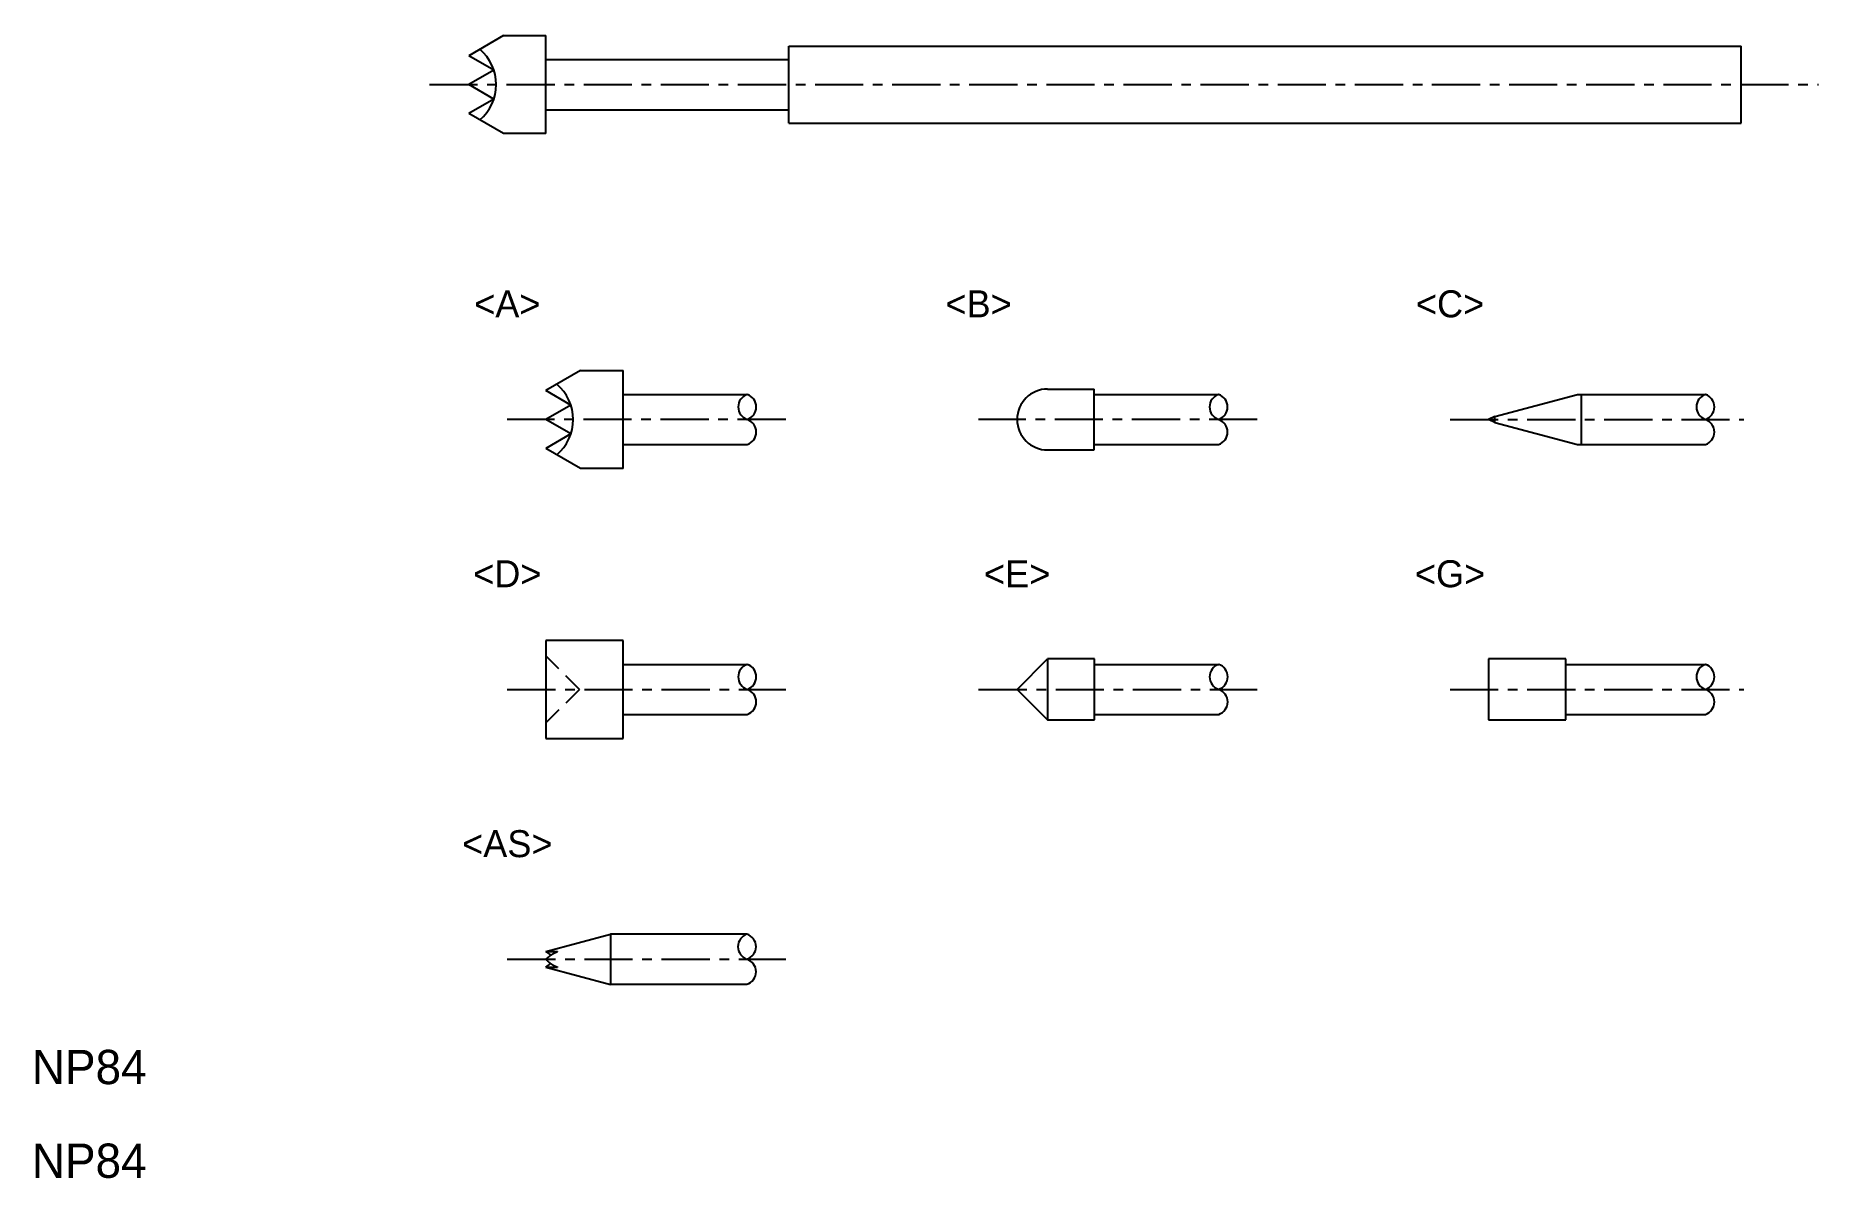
# Model space of a CAD drawing. Extents: x 208.6 to 254.8, y 46.2 to 75.8.
import ezdxf
from ezdxf.enums import TextEntityAlignment as Align

# ---------------------------------------------------------------- set-up
doc = ezdxf.new("R2010")
doc.units = 0
doc.linetypes.add('CENTER', pattern=[2, 1.25, -0.25, 0.25, -0.25])
doc.linetypes.add('DASHED', pattern=[0.75, 0.5, -0.25])
doc.layers.get('0').update_dxf_attribs({"linetype": 'CONTINUOUS'})
doc.layers.add('CENTER', color=1, linetype='CENTER')

msp = doc.modelspace()

# ---------------------------------------------------------------- linework, layer by layer
at = {"color": 7, "linetype": 'CONTINUOUS'}
for p, q in [((220.723, 75.798), (219.822, 75.278)), ((220.723, 75.798), (221.822, 75.798)), ((221.822, 73.258), (221.822, 75.798)), ((228.122, 75.528), (252.822, 75.528)), ((228.122, 73.528), (228.122, 75.528)), ((252.822, 73.528), (252.822, 75.528)), ((220.471, 74.903), (219.822, 75.278)), ((220.471, 74.903), (219.822, 74.528)), ((221.822, 75.178), (228.122, 75.178)), ((220.471, 74.153), (219.822, 74.528)), ((220.471, 74.153), (219.822, 73.778)), ((220.723, 73.258), (219.822, 73.778)), ((221.822, 73.878), (228.122, 73.878)), ((228.122, 73.528), (252.822, 73.528)), ((221.822, 73.258), (220.723, 73.258)), ((222.723, 67.113), (221.822, 66.593)), ((222.723, 67.113), (223.822, 67.113)), ((223.822, 64.573), (223.822, 67.113)), ((222.471, 66.218), (221.822, 66.593)), ((234.834, 66.633), (236.044, 66.633)), ((236.044, 65.053), (236.044, 66.633)), ((222.471, 66.218), (221.822, 65.843)), ((223.822, 66.493), (227.044, 66.493)), ((236.044, 66.493), (239.267, 66.493)), ((246.431, 65.918), (248.577, 66.493)), ((248.577, 66.493), (251.893, 66.493)), ((248.67, 66.493), (248.67, 65.193)), ((222.471, 65.468), (221.822, 65.843)), ((246.431, 65.918), (246.27, 65.843)), ((246.431, 65.768), (246.27, 65.843)), ((246.431, 65.768), (246.431, 65.918)), ((246.431, 65.768), (248.577, 65.193)), ((222.471, 65.468), (221.822, 65.093)), ((223.822, 65.193), (227.044, 65.193)), ((236.044, 65.193), (239.267, 65.193)), ((248.577, 65.193), (251.893, 65.193)), ((222.723, 64.573), (221.822, 65.093)), ((234.834, 65.053), (236.044, 65.053)), ((223.822, 64.573), (222.723, 64.573)), ((221.822, 60.113), (221.822, 57.573)), ((223.822, 60.113), (221.822, 60.113)), ((223.822, 57.573), (223.822, 60.113)), ((223.822, 59.493), (227.044, 59.493)), ((234.044, 58.843), (234.834, 59.633)), ((236.048, 59.633), (234.834, 59.633)), ((234.834, 59.633), (234.834, 58.053)), ((236.048, 58.053), (236.048, 59.633)), ((236.048, 59.493), (239.27, 59.493)), ((246.27, 59.633), (246.27, 58.053)), ((248.27, 59.633), (246.27, 59.633)), ((248.27, 58.053), (248.27, 59.633)), ((248.27, 59.493), (251.893, 59.493)), ((234.044, 58.843), (234.834, 58.053)), ((223.822, 58.193), (227.044, 58.193)), ((234.834, 58.053), (236.048, 58.053)), ((236.048, 58.193), (239.27, 58.193)), ((246.27, 58.053), (248.27, 58.053)), ((248.27, 58.193), (251.893, 58.193)), ((221.822, 57.573), (223.822, 57.573)), ((221.822, 52.043), (223.501, 52.493)), ((223.501, 52.493), (223.501, 51.198)), ((227.044, 52.493), (223.501, 52.493)), ((221.822, 52.043), (222.125, 52.042)), ((221.952, 51.957), (221.822, 52.043)), ((221.822, 51.843), (221.827, 51.848)), ((221.822, 51.843), (221.827, 51.838)), ((221.827, 51.848), (221.832, 51.854)), ((221.827, 51.838), (221.832, 51.833)), ((221.832, 51.854), (221.837, 51.859)), ((221.832, 51.833), (221.837, 51.827)), ((221.837, 51.859), (221.843, 51.864)), ((221.837, 51.827), (221.843, 51.822)), ((221.843, 51.864), (221.848, 51.869)), ((221.843, 51.822), (221.848, 51.817)), ((221.848, 51.869), (221.853, 51.874)), ((221.848, 51.817), (221.853, 51.812)), ((221.853, 51.874), (221.858, 51.879)), ((221.853, 51.812), (221.858, 51.807)), ((221.858, 51.879), (221.864, 51.884)), ((221.858, 51.807), (221.864, 51.803)), ((221.864, 51.884), (221.869, 51.889)), ((221.864, 51.803), (221.869, 51.798)), ((221.869, 51.889), (221.874, 51.893)), ((221.869, 51.798), (221.874, 51.793)), ((221.874, 51.893), (221.88, 51.898)), ((221.874, 51.793), (221.88, 51.789)), ((221.88, 51.898), (221.885, 51.902)), ((221.88, 51.789), (221.885, 51.784)), ((221.885, 51.902), (221.89, 51.907)), ((221.885, 51.784), (221.89, 51.779)), ((221.89, 51.907), (221.896, 51.911)), ((221.896, 51.911), (221.901, 51.916)), ((221.901, 51.916), (221.906, 51.92)), ((221.906, 51.92), (221.912, 51.924)), ((221.912, 51.924), (221.917, 51.928)), ((221.917, 51.928), (221.922, 51.932)), ((221.922, 51.932), (221.928, 51.936)), ((221.928, 51.936), (221.933, 51.94)), ((221.933, 51.94), (221.938, 51.944)), ((221.938, 51.944), (221.944, 51.948)), ((221.944, 51.948), (221.949, 51.952)), ((221.949, 51.952), (221.954, 51.956)), ((221.954, 51.956), (221.959, 51.959)), ((221.959, 51.959), (221.965, 51.963)), ((221.965, 51.963), (221.97, 51.966)), ((221.97, 51.966), (221.975, 51.97)), ((221.975, 51.97), (221.981, 51.973)), ((221.981, 51.973), (221.986, 51.976)), ((221.986, 51.976), (221.991, 51.98)), ((221.991, 51.98), (221.996, 51.983)), ((221.996, 51.983), (222.002, 51.986)), ((222.002, 51.986), (222.007, 51.989)), ((222.007, 51.989), (222.012, 51.992)), ((222.012, 51.992), (222.017, 51.995)), ((222.017, 51.995), (222.022, 51.998)), ((222.022, 51.998), (222.027, 52)), ((222.027, 52), (222.033, 52.003)), ((222.033, 52.003), (222.038, 52.006)), ((222.038, 52.006), (222.043, 52.008)), ((222.043, 52.008), (222.048, 52.011)), ((222.048, 52.011), (222.053, 52.013)), ((222.053, 52.013), (222.058, 52.016)), ((222.058, 52.016), (222.063, 52.018)), ((222.063, 52.018), (222.068, 52.02)), ((222.068, 52.02), (222.073, 52.022)), ((222.073, 52.022), (222.077, 52.024)), ((222.077, 52.024), (222.082, 52.026)), ((222.082, 52.026), (222.087, 52.028)), ((222.087, 52.028), (222.092, 52.03)), ((222.092, 52.03), (222.097, 52.032)), ((222.097, 52.032), (222.101, 52.034)), ((222.101, 52.034), (222.106, 52.036)), ((222.106, 52.036), (222.111, 52.037)), ((222.111, 52.037), (222.115, 52.039)), ((222.115, 52.039), (222.12, 52.04)), ((222.12, 52.04), (222.125, 52.042)), ((221.822, 51.643), (221.954, 51.731)), ((221.822, 51.643), (222.125, 51.644)), ((221.822, 51.643), (223.501, 51.193)), ((221.89, 51.779), (221.896, 51.775)), ((221.896, 51.775), (221.901, 51.771)), ((221.901, 51.771), (221.906, 51.766)), ((221.906, 51.766), (221.912, 51.762)), ((221.912, 51.762), (221.917, 51.758)), ((221.917, 51.758), (221.922, 51.754)), ((221.922, 51.754), (221.928, 51.75)), ((221.928, 51.75), (221.933, 51.746)), ((221.933, 51.746), (221.938, 51.742)), ((221.938, 51.742), (221.944, 51.738)), ((221.944, 51.738), (221.949, 51.734)), ((221.949, 51.734), (221.954, 51.731)), ((221.954, 51.731), (221.959, 51.727)), ((221.959, 51.727), (221.965, 51.724)), ((221.965, 51.724), (221.97, 51.72)), ((221.97, 51.72), (221.975, 51.717)), ((221.975, 51.717), (221.981, 51.713)), ((221.981, 51.713), (221.986, 51.71)), ((221.986, 51.71), (221.991, 51.707)), ((221.991, 51.707), (221.996, 51.704)), ((221.996, 51.704), (222.002, 51.701)), ((222.002, 51.701), (222.007, 51.698)), ((222.007, 51.698), (222.012, 51.695)), ((222.012, 51.695), (222.017, 51.692)), ((222.017, 51.692), (222.022, 51.689)), ((222.022, 51.689), (222.027, 51.686)), ((222.027, 51.686), (222.033, 51.683)), ((222.033, 51.683), (222.038, 51.681)), ((222.038, 51.681), (222.043, 51.678)), ((222.043, 51.678), (222.048, 51.676)), ((222.048, 51.676), (222.053, 51.673)), ((222.053, 51.673), (222.058, 51.671)), ((222.058, 51.671), (222.063, 51.669)), ((222.063, 51.669), (222.068, 51.666)), ((222.068, 51.666), (222.073, 51.664)), ((222.073, 51.664), (222.077, 51.662)), ((222.077, 51.662), (222.082, 51.66)), ((222.082, 51.66), (222.087, 51.658)), ((222.087, 51.658), (222.092, 51.656)), ((222.092, 51.656), (222.097, 51.654)), ((222.097, 51.654), (222.101, 51.652)), ((222.101, 51.652), (222.106, 51.651)), ((222.106, 51.651), (222.111, 51.649)), ((222.111, 51.649), (222.115, 51.647)), ((222.115, 51.647), (222.12, 51.646)), ((222.12, 51.646), (222.125, 51.644)), ((227.029, 51.193), (223.501, 51.193))]:
    msp.add_line(p, q, dxfattribs=at)
at = {"color": 3, "linetype": 'DASHED'}
for q in [(221.822, 59.713), (221.822, 57.974)]:
    msp.add_line((222.691, 58.843), q, dxfattribs=at)
at = {"color": 7, "linetype": 'CONTINUOUS'}
for centre, radius, start, end in [((219.332, 74.528), 1.2, 310.3095, 49.6905), ((221.332, 65.843), 1.2, 310.3095, 49.6905), ((234.834, 65.843), 0.79, 90, 270), ((227.152, 66.168), 0.342, 108.383, 251.617), ((226.936, 66.168), 0.342, 288.383, 71.617), ((239.375, 66.168), 0.342, 108.383, 251.617), ((239.159, 66.168), 0.342, 288.383, 71.617), ((252.001, 66.168), 0.342, 108.383, 251.617), ((251.785, 66.168), 0.342, 288.383, 71.617), ((226.936, 65.518), 0.342, 288.383, 71.617), ((239.159, 65.518), 0.342, 288.383, 71.617), ((251.785, 65.518), 0.342, 288.383, 71.617), ((227.152, 59.168), 0.342, 108.383, 251.617), ((226.936, 59.168), 0.342, 288.383, 71.617), ((239.378, 59.168), 0.342, 108.383, 251.617), ((239.162, 59.168), 0.342, 288.383, 71.617), ((252.001, 59.168), 0.342, 108.383, 251.617), ((251.785, 59.168), 0.342, 288.383, 71.617), ((226.936, 58.518), 0.342, 288.383, 71.617), ((239.162, 58.518), 0.342, 288.383, 71.617), ((251.785, 58.518), 0.342, 288.383, 71.617), ((227.145, 52.171), 0.342, 108.383, 251.617), ((226.929, 52.171), 0.342, 288.383, 71.617), ((226.929, 51.521), 0.342, 288.383, 71.617)]:
    msp.add_arc(centre, radius, start, end, dxfattribs=at)
at = {"layer": 'CENTER', "linetype": 'CENTER'}
for p, q in [((218.802, 74.528), (254.822, 74.528)), ((228.044, 65.843), (220.822, 65.843)), ((240.27, 65.843), (233.044, 65.843)), ((245.27, 65.843), (252.893, 65.843)), ((220.822, 58.843), (228.044, 58.843)), ((233.044, 58.843), (240.27, 58.843)), ((245.27, 58.843), (252.893, 58.843)), ((220.822, 51.843), (228.044, 51.843))]:
    msp.add_line(p, q, dxfattribs=at)

# ---------------------------------------------------------------- texts
at = {"color": 7, "linetype": 'CONTINUOUS'}
for s, p in [('<A>', (220.822, 68.843)), ('<B>', (233.044, 68.843)), ('<C>', (245.27, 68.843)), ('<D>', (220.822, 61.843)), ('<E>', (234.044, 61.843)), ('<G>', (245.27, 61.843)), ('<AS>', (220.822, 54.843))]:
    msp.add_text(s, height=0.7, dxfattribs=at).set_placement(p, align=Align.MIDDLE)
for p in [(208.492, 48.606), (208.492, 46.176)]:
    msp.add_text('NP84', height=0.8891, dxfattribs=at).set_placement(p)

doc.saveas('drawing.dxf')
